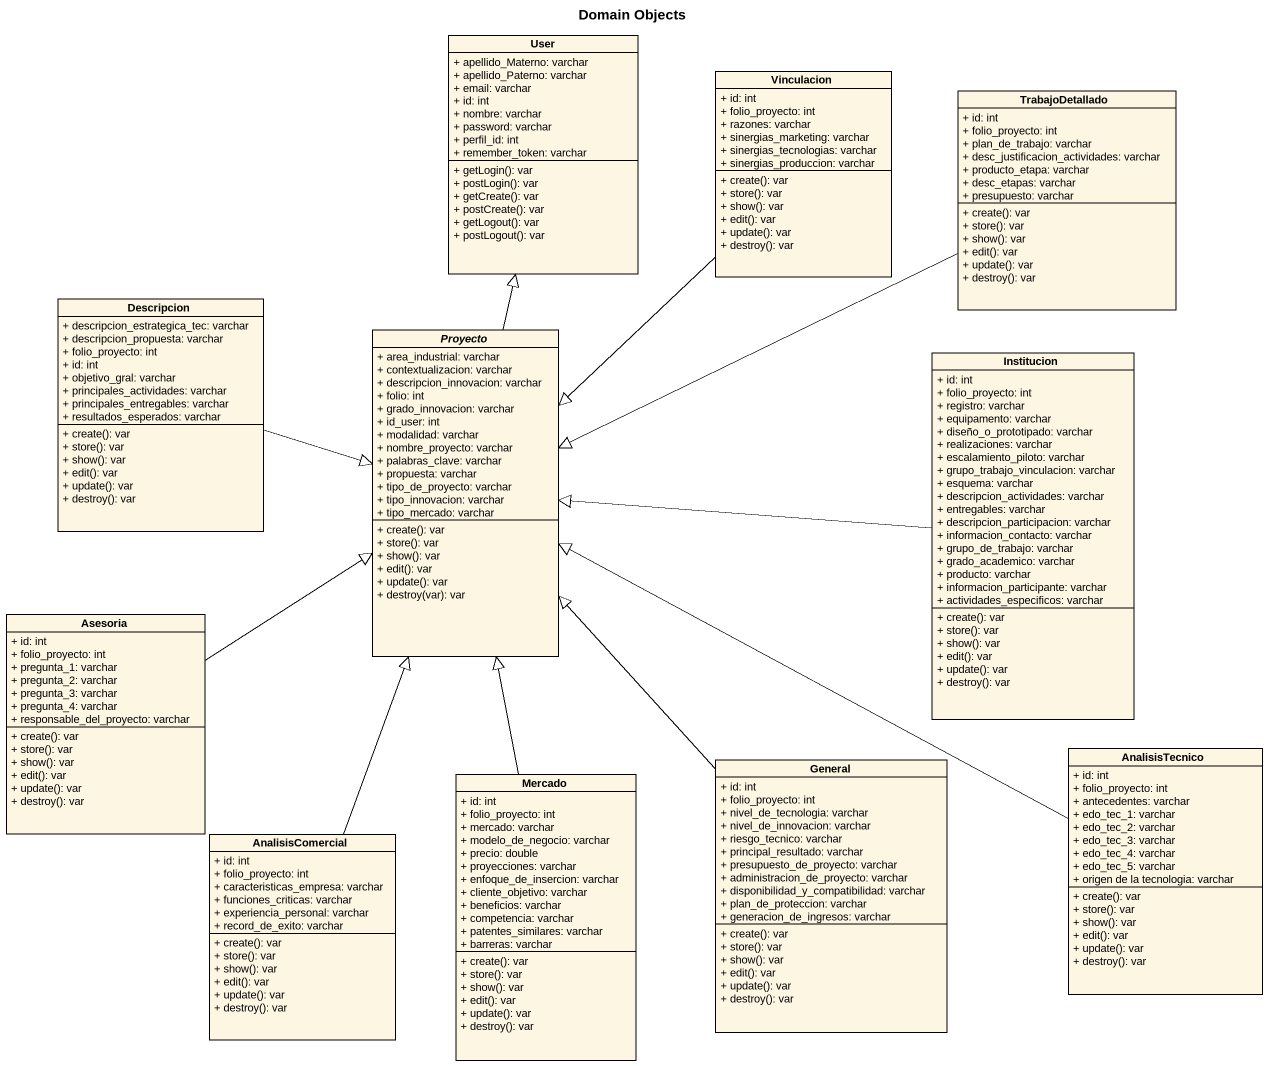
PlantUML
@startuml
title Domain Objects
hide circle
hide empty members
skinparam classAttributeIconSize 0
class User {
  + apellido_Materno: varchar
  + apellido_Paterno: varchar
  + email: varchar
  + id: int
  + nombre: varchar
  + password: varchar
  + perfil_id: int
  + remember_token: varchar
  + getLogin(): var
  + postLogin(): var
  + getCreate(): var
  + postCreate(): var
  + getLogout(): var
  + postLogout(): var
}
class Vinculacion {
  + id: int
  + folio_proyecto: int
  + razones: varchar
  + sinergias_marketing: varchar
  + sinergias_tecnologias: varchar
  + sinergias_produccion: varchar
  + create(): var
  + store(): var
  + show(): var
  + edit(): var
  + update(): var
  + destroy(): var
}
class TrabajoDetallado {
  + id: int
  + folio_proyecto: int
  + plan_de_trabajo: varchar
  + desc_justificacion_actividades: varchar
  + producto_etapa: varchar
  + desc_etapas: varchar
  + presupuesto: varchar
  + create(): var
  + store(): var
  + show(): var
  + edit(): var
  + update(): var
  + destroy(): var
}
class Descripcion {
  + descripcion_estrategica_tec: varchar
  + descripcion_propuesta: varchar
  + folio_proyecto: int
  + id: int
  + objetivo_gral: varchar
  + principales_actividades: varchar
  + principales_entregables: varchar
  + resultados_esperados: varchar
  + create(): var
  + store(): var
  + show(): var
  + edit(): var
  + update(): var
  + destroy(): var
}
abstract class Proyecto {
  + area_industrial: varchar
  + contextualizacion: varchar
  + descripcion_innovacion: varchar
  + folio: int
  + grado_innovacion: varchar
  + id_user: int
  + modalidad: varchar
  + nombre_proyecto: varchar
  + palabras_clave: varchar
  + propuesta: varchar
  + tipo_de_proyecto: varchar
  + tipo_innovacion: varchar
  + tipo_mercado: varchar
  + create(): var
  + store(): var
  + show(): var
  + edit(): var
  + update(): var
  + destroy(var): var
}
class Institucion {
  + id: int
  + folio_proyecto: int
  + registro: varchar
  + equipamento: varchar
  + diseño_o_prototipado: varchar
  + realizaciones: varchar
  + escalamiento_piloto: varchar
  + grupo_trabajo_vinculacion: varchar
  + esquema: varchar
  + descripcion_actividades: varchar
  + entregables: varchar
  + descripcion_participacion: varchar
  + informacion_contacto: varchar
  + grupo_de_trabajo: varchar
  + grado_academico: varchar
  + producto: varchar
  + informacion_participante: varchar
  + actividades_especificos: varchar
  + create(): var
  + store(): var
  + show(): var
  + edit(): var
  + update(): var
  + destroy(): var
}
class Asesoria {
  + id: int
  + folio_proyecto: int
  + pregunta_1: varchar
  + pregunta_2: varchar
  + pregunta_3: varchar
  + pregunta_4: varchar
  + responsable_del_proyecto: varchar
  + create(): var
  + store(): var
  + show(): var
  + edit(): var
  + update(): var
  + destroy(): var
}
class Mercado {
  + id: int
  + folio_proyecto: int
  + mercado: varchar
  + modelo_de_negocio: varchar
  + precio: double
  + proyecciones: varchar
  + enfoque_de_insercion: varchar
  + cliente_objetivo: varchar
  + beneficios: varchar
  + competencia: varchar
  + patentes_similares: varchar
  + barreras: varchar
  + create(): var
  + store(): var
  + show(): var
  + edit(): var
  + update(): var
  + destroy(): var
}
class General {
  + id: int
  + folio_proyecto: int
  + nivel_de_tecnologia: varchar
  + nivel_de_innovacion: varchar
  + riesgo_tecnico: varchar
  + principal_resultado: varchar
  + presupuesto_de_proyecto: varchar
  + administracion_de_proyecto: varchar
  + disponibilidad_y_compatibilidad: varchar
  + plan_de_proteccion: varchar
  + generacion_de_ingresos: varchar
  + create(): var
  + store(): var
  + show(): var
  + edit(): var
  + update(): var
  + destroy(): var
}
class AnalisisTecnico {
  + id: int
  + folio_proyecto: int
  + antecedentes: varchar
  + edo_tec_1: varchar
  + edo_tec_2: varchar
  + edo_tec_3: varchar
  + edo_tec_4: varchar
  + edo_tec_5: varchar
  + origen de la tecnologia: varchar
  + create(): var
  + store(): var
  + show(): var
  + edit(): var
  + update(): var
  + destroy(): var
}
class AnalisisComercial {
  + id: int
  + folio_proyecto: int
  + caracteristicas_empresa: varchar
  + funciones_criticas: varchar
  + experiencia_personal: varchar
  + record_de_exito: varchar
  + create(): var
  + store(): var
  + show(): var
  + edit(): var
  + update(): var
  + destroy(): var
}
Vinculacion --|> Proyecto
TrabajoDetallado -left-|> Proyecto
Descripcion -right-|> Proyecto
Proyecto -up-|> User
Institucion -left-|> Proyecto
Asesoria -up-|> Proyecto
Mercado -up-|> Proyecto
General -up-|> Proyecto
AnalisisTecnico -left-|> Proyecto
AnalisisComercial -up-|> Proyecto
@enduml
